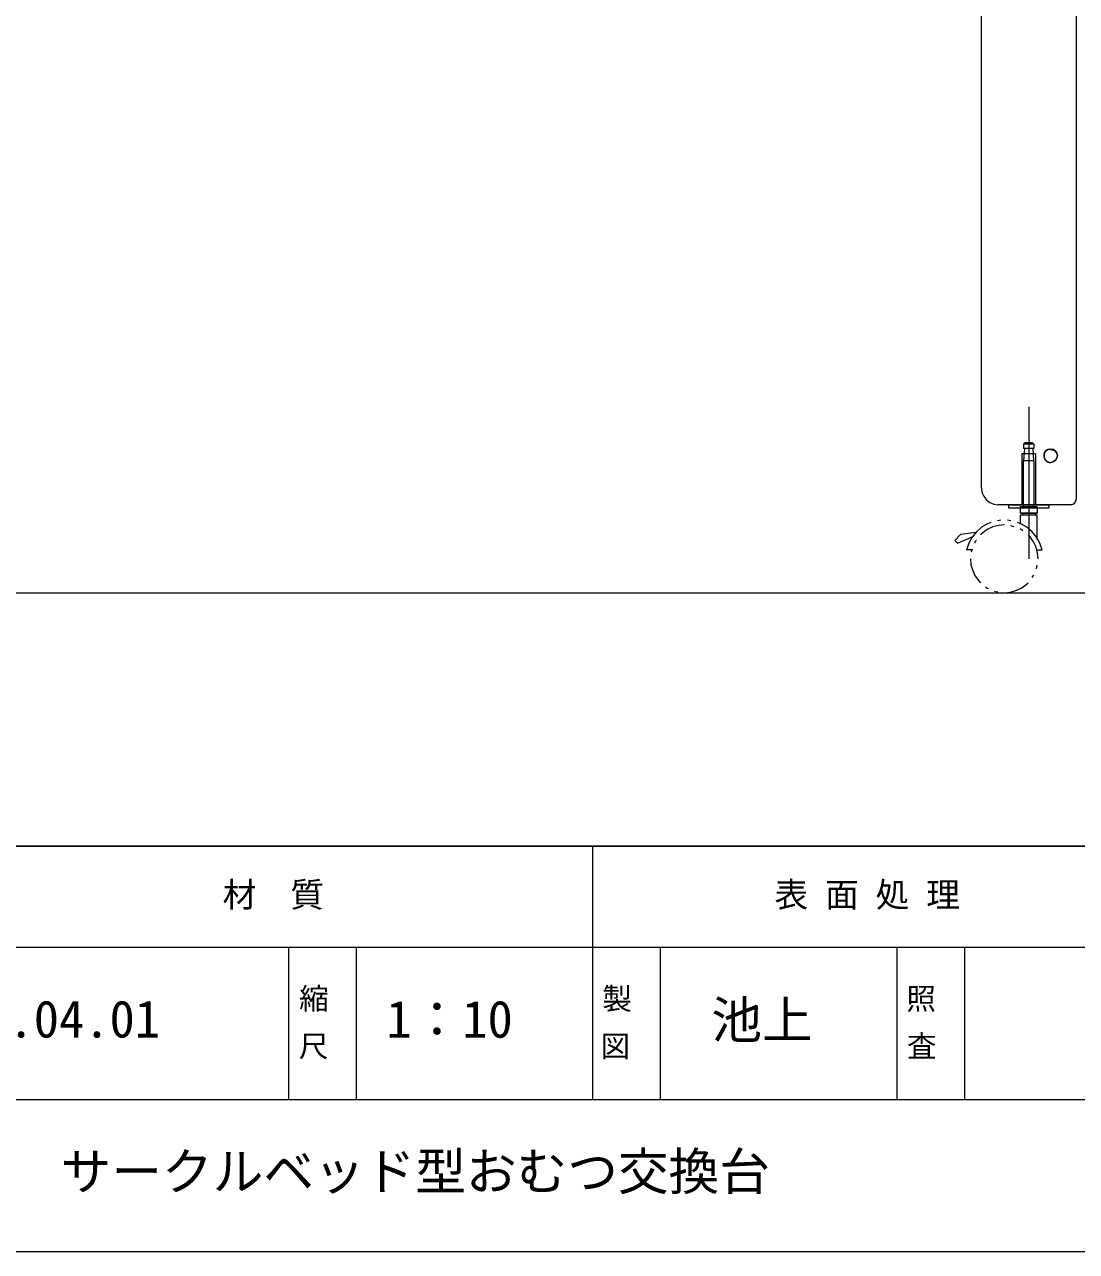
# Model space of a CAD drawing. Units: millimetres on the paper. Extents: x -203 to 203, y -143 to 143.
# Drawn here: x 74.3 to 136.6, y -138 to -65.4 of the extents above; entities that cross this region are included whole.
import ezdxf
from ezdxf.enums import TextEntityAlignment as Align

# ---------------------------------------------------------------- set-up
doc = ezdxf.new("R2010")
doc.units = ezdxf.units.MM
for name, color, linetype, lineweight in [('0-3_DIMENSION_LINES$03_LINES', 7, 'Continuous', 18), ('0-4_WAKU_INVISIBLE', 7, 'Continuous', 18), ('0-5_図面_FORMAT$03_TEXT', 7, 'Continuous', 18), ('0-6_図面_FORMAT$01_WAKU$OUT_LINE', 6, 'Continuous', 18), ('0-7_図面_FORMAT$01_WAKU$SUB_LINE', 7, 'Continuous', 18)]:
    doc.layers.add(name, color=color, linetype=linetype, lineweight=lineweight)
doc.styles.add('ＭＳ ゴシック', font='')
doc.styles.get('ＭＳ ゴシック').set_extended_font_data('MS Gothic')

# ---------------------------------------------------------------- blocks, each defined once
blk = doc.blocks.new('X25')
at = {"layer": '0-5_図面_FORMAT$03_TEXT', "style": 'ＭＳ ゴシック'}
for s, p in [('縮', (1930.602, 865.943)), ('尺', (1930.584, 863.132))]:
    blk.add_text(s, height=1.283, dxfattribs=at).set_placement(p, align=Align.BOTTOM_LEFT)
blk = doc.blocks.new('X26')
at = {"layer": '0-5_図面_FORMAT$03_TEXT', "style": 'ＭＳ ゴシック'}
for s, p in [('製', (1948.549, 865.943)), ('図', (1948.451, 863.132))]:
    blk.add_text(s, height=1.283, dxfattribs=at).set_placement(p, align=Align.BOTTOM_LEFT)
blk = doc.blocks.new('X27')
at = {"layer": '0-5_図面_FORMAT$03_TEXT', "style": 'ＭＳ ゴシック'}
for s, p in [('照', (1966.558, 865.943)), ('査', (1966.593, 863.132))]:
    blk.add_text(s, height=1.283, dxfattribs=at).set_placement(p, align=Align.BOTTOM_LEFT)

msp = doc.modelspace()

# ---------------------------------------------------------------- linework, layer by layer
at = {"layer": '0-3_DIMENSION_LINES$03_LINES'}
for p, q in [((131, -92.794), (131, -11.864)), ((136.604, -11.864), (136.604, -93.488)), ((133.802, -88), (133.802, -97)), ((133.404, -90.779), (133.404, -93.793)), ((134.2, -90.779), (133.404, -90.779)), ((133.497, -90.196), (133.599, -90.094)), ((134.107, -90.196), (133.497, -90.196)), ((133.497, -90.196), (133.497, -90.45)), ((134.107, -90.45), (133.497, -90.45)), ((133.548, -90.45), (133.497, -91.195)), ((133.599, -90.094), (134.005, -90.094)), ((134.005, -90.094), (134.107, -90.196)), ((134.107, -91.195), (134.056, -90.45)), ((134.107, -90.196), (134.107, -90.45)), ((134.2, -90.779), (134.2, -93.793)), ((134.725, -90.728), (134.708, -90.881)), ((134.725, -90.728), (134.708, -90.881)), ((134.718, -90.81), (134.719, -90.796)), ((134.719, -90.796), (134.721, -90.782)), ((134.721, -90.782), (134.723, -90.769)), ((134.723, -90.769), (134.725, -90.756)), ((134.809, -90.61), (134.725, -90.728)), ((134.809, -90.61), (134.725, -90.728)), ((134.725, -90.756), (134.728, -90.742)), ((134.728, -90.742), (134.731, -90.729)), ((134.731, -90.729), (134.735, -90.717)), ((134.735, -90.717), (134.739, -90.704)), ((134.739, -90.704), (134.741, -90.698)), ((134.741, -90.698), (134.743, -90.692)), ((134.743, -90.692), (134.745, -90.686)), ((134.745, -90.686), (134.748, -90.68)), ((134.748, -90.68), (134.75, -90.674)), ((134.75, -90.674), (134.753, -90.668)), ((134.753, -90.668), (134.756, -90.662)), ((134.756, -90.662), (134.758, -90.656)), ((134.758, -90.656), (134.761, -90.651)), ((134.761, -90.651), (134.764, -90.645)), ((134.764, -90.645), (134.768, -90.639)), ((134.768, -90.639), (134.771, -90.634)), ((134.771, -90.634), (134.774, -90.629)), ((134.774, -90.629), (134.778, -90.623)), ((134.778, -90.623), (134.781, -90.618)), ((134.781, -90.618), (134.785, -90.613)), ((134.785, -90.613), (134.789, -90.608)), ((134.789, -90.608), (134.793, -90.603)), ((134.793, -90.603), (134.797, -90.598)), ((134.797, -90.598), (134.801, -90.593)), ((134.801, -90.593), (134.805, -90.589)), ((134.805, -90.589), (134.809, -90.584)), ((134.945, -90.525), (134.809, -90.61)), ((134.945, -90.525), (134.809, -90.61)), ((134.809, -90.584), (134.814, -90.58)), ((134.814, -90.58), (134.818, -90.575)), ((134.818, -90.575), (134.823, -90.571)), ((134.823, -90.571), (134.828, -90.567)), ((134.828, -90.567), (134.833, -90.563)), ((134.833, -90.563), (134.838, -90.559)), ((134.838, -90.559), (134.843, -90.555)), ((134.843, -90.555), (134.848, -90.552)), ((134.848, -90.552), (134.854, -90.548)), ((134.854, -90.548), (134.859, -90.544)), ((134.859, -90.544), (134.865, -90.541)), ((134.865, -90.541), (134.87, -90.538)), ((134.87, -90.538), (134.876, -90.535)), ((134.876, -90.535), (134.882, -90.532)), ((134.882, -90.532), (134.888, -90.529)), ((134.888, -90.529), (134.894, -90.526)), ((134.894, -90.526), (134.9, -90.524)), ((134.9, -90.524), (134.907, -90.521)), ((134.907, -90.521), (134.913, -90.519)), ((134.913, -90.519), (134.92, -90.517)), ((134.92, -90.517), (134.927, -90.515)), ((134.927, -90.515), (134.934, -90.513)), ((134.934, -90.513), (134.941, -90.511)), ((134.941, -90.511), (134.948, -90.509)), ((135.097, -90.491), (134.945, -90.525)), ((135.097, -90.491), (134.945, -90.525)), ((134.948, -90.509), (134.955, -90.508)), ((134.955, -90.508), (134.962, -90.506)), ((134.962, -90.506), (134.97, -90.505)), ((134.97, -90.505), (134.977, -90.504)), ((134.977, -90.504), (134.985, -90.503)), ((134.985, -90.503), (134.993, -90.503)), ((134.993, -90.503), (135.001, -90.502)), ((135.001, -90.502), (135.009, -90.502)), ((135.009, -90.502), (135.017, -90.501)), ((135.017, -90.501), (135.025, -90.501)), ((135.025, -90.501), (135.034, -90.501)), ((135.034, -90.501), (135.042, -90.502)), ((135.042, -90.502), (135.051, -90.502)), ((135.051, -90.502), (135.06, -90.503)), ((135.06, -90.503), (135.069, -90.503)), ((135.069, -90.503), (135.078, -90.504)), ((135.078, -90.504), (135.096, -90.507)), ((135.096, -90.507), (135.116, -90.51)), ((135.25, -90.525), (135.097, -90.491)), ((135.25, -90.525), (135.097, -90.491)), ((135.116, -90.51), (135.135, -90.514)), ((135.135, -90.514), (135.155, -90.518)), ((135.155, -90.518), (135.176, -90.524)), ((135.176, -90.524), (135.197, -90.53)), ((135.197, -90.53), (135.219, -90.537)), ((135.219, -90.537), (135.241, -90.545)), ((135.241, -90.545), (135.263, -90.553)), ((135.385, -90.61), (135.25, -90.525)), ((135.385, -90.61), (135.25, -90.525)), ((135.263, -90.553), (135.287, -90.563)), ((135.287, -90.563), (135.31, -90.573)), ((135.31, -90.573), (135.335, -90.585)), ((135.335, -90.585), (135.36, -90.597)), ((135.36, -90.597), (135.385, -90.61)), ((135.47, -90.728), (135.385, -90.61)), ((135.504, -90.881), (135.47, -90.728)), ((135.47, -90.728), (135.504, -90.881)), ((135.504, -90.881), (135.47, -90.728)), ((133.497, -93.87), (133.497, -91.195)), ((134.107, -91.195), (133.497, -91.195)), ((134.107, -91.195), (134.107, -93.87)), ((134.708, -90.881), (134.725, -91.033)), ((134.708, -90.881), (134.725, -91.033)), ((134.717, -90.823), (134.718, -90.81)), ((134.717, -90.837), (134.717, -90.823)), ((134.717, -90.851), (134.717, -90.837)), ((134.717, -90.865), (134.717, -90.851)), ((134.718, -90.879), (134.717, -90.865)), ((134.719, -90.894), (134.718, -90.879)), ((134.72, -90.908), (134.719, -90.894)), ((134.722, -90.922), (134.72, -90.908)), ((134.724, -90.936), (134.722, -90.922)), ((134.726, -90.95), (134.724, -90.936)), ((134.725, -91.033), (134.809, -91.169)), ((134.725, -91.033), (134.809, -91.169)), ((134.729, -90.964), (134.726, -90.95)), ((134.732, -90.978), (134.729, -90.964)), ((134.736, -90.992), (134.732, -90.978)), ((134.739, -91.005), (134.736, -90.992)), ((134.743, -91.019), (134.739, -91.005)), ((134.748, -91.032), (134.743, -91.019)), ((134.753, -91.046), (134.748, -91.032)), ((134.758, -91.059), (134.753, -91.046)), ((134.763, -91.072), (134.758, -91.059)), ((134.769, -91.085), (134.763, -91.072)), ((134.775, -91.097), (134.769, -91.085)), ((134.781, -91.11), (134.775, -91.097)), ((134.788, -91.122), (134.781, -91.11)), ((134.795, -91.134), (134.788, -91.122)), ((134.802, -91.145), (134.795, -91.134)), ((134.81, -91.156), (134.802, -91.145)), ((134.809, -91.169), (134.945, -91.253)), ((134.809, -91.169), (134.945, -91.253)), ((134.817, -91.167), (134.81, -91.156)), ((134.826, -91.178), (134.817, -91.167)), ((134.834, -91.189), (134.826, -91.178)), ((134.843, -91.199), (134.834, -91.189)), ((134.852, -91.208), (134.843, -91.199)), ((134.856, -91.213), (134.852, -91.208)), ((134.861, -91.217), (134.856, -91.213)), ((134.865, -91.222), (134.861, -91.217)), ((134.87, -91.226), (134.865, -91.222)), ((134.875, -91.23), (134.87, -91.226)), ((134.88, -91.235), (134.875, -91.23)), ((134.885, -91.239), (134.88, -91.235)), ((134.89, -91.243), (134.885, -91.239)), ((134.895, -91.247), (134.89, -91.243)), ((134.9, -91.25), (134.895, -91.247)), ((134.906, -91.254), (134.9, -91.25)), ((134.911, -91.257), (134.906, -91.254)), ((134.916, -91.261), (134.911, -91.257)), ((134.922, -91.264), (134.916, -91.261)), ((134.927, -91.267), (134.922, -91.264)), ((134.933, -91.27), (134.927, -91.267)), ((134.938, -91.273), (134.933, -91.27)), ((134.944, -91.276), (134.938, -91.273)), ((134.95, -91.278), (134.944, -91.276)), ((134.945, -91.253), (135.097, -91.287)), ((134.945, -91.253), (135.097, -91.287)), ((134.956, -91.281), (134.95, -91.278)), ((134.961, -91.283), (134.956, -91.281)), ((134.967, -91.285), (134.961, -91.283)), ((134.973, -91.288), (134.967, -91.285)), ((134.979, -91.289), (134.973, -91.288)), ((134.986, -91.291), (134.979, -91.289)), ((134.992, -91.293), (134.986, -91.291)), ((134.998, -91.294), (134.992, -91.293)), ((135.004, -91.296), (134.998, -91.294)), ((135.011, -91.297), (135.004, -91.296)), ((135.017, -91.298), (135.011, -91.297)), ((135.023, -91.299), (135.017, -91.298)), ((135.03, -91.3), (135.023, -91.299)), ((135.036, -91.3), (135.03, -91.3)), ((135.043, -91.301), (135.036, -91.3)), ((135.05, -91.301), (135.043, -91.301)), ((135.056, -91.301), (135.05, -91.301)), ((135.063, -91.301), (135.056, -91.301)), ((135.07, -91.301), (135.063, -91.301)), ((135.077, -91.3), (135.07, -91.301)), ((135.084, -91.3), (135.077, -91.3)), ((135.091, -91.299), (135.084, -91.3)), ((135.098, -91.298), (135.091, -91.299)), ((135.097, -91.287), (135.25, -91.253)), ((135.097, -91.287), (135.25, -91.253)), ((135.105, -91.297), (135.098, -91.298)), ((135.112, -91.296), (135.105, -91.297)), ((135.119, -91.294), (135.112, -91.296)), ((135.126, -91.293), (135.119, -91.294)), ((135.134, -91.291), (135.126, -91.293)), ((135.141, -91.289), (135.134, -91.291)), ((135.148, -91.287), (135.141, -91.289)), ((135.156, -91.284), (135.148, -91.287)), ((135.163, -91.282), (135.156, -91.284)), ((135.171, -91.279), (135.163, -91.282)), ((135.178, -91.276), (135.171, -91.279)), ((135.186, -91.273), (135.178, -91.276)), ((135.194, -91.27), (135.186, -91.273)), ((135.201, -91.266), (135.194, -91.27)), ((135.209, -91.262), (135.201, -91.266)), ((135.217, -91.258), (135.209, -91.262)), ((135.225, -91.254), (135.217, -91.258)), ((135.233, -91.25), (135.225, -91.254)), ((135.241, -91.245), (135.233, -91.25)), ((135.249, -91.24), (135.241, -91.245)), ((135.265, -91.23), (135.249, -91.24)), ((135.25, -91.253), (135.385, -91.169)), ((135.25, -91.253), (135.385, -91.169)), ((135.281, -91.219), (135.265, -91.23)), ((135.297, -91.207), (135.281, -91.219)), ((135.314, -91.194), (135.297, -91.207)), ((135.331, -91.18), (135.314, -91.194)), ((135.348, -91.165), (135.331, -91.18)), ((135.365, -91.149), (135.348, -91.165)), ((135.382, -91.132), (135.365, -91.149)), ((135.399, -91.114), (135.382, -91.132)), ((135.385, -91.169), (135.47, -91.033)), ((135.385, -91.169), (135.47, -91.033)), ((135.417, -91.096), (135.399, -91.114)), ((135.434, -91.076), (135.417, -91.096)), ((135.452, -91.055), (135.434, -91.076)), ((135.47, -91.033), (135.452, -91.055)), ((135.47, -91.033), (135.504, -90.881)), ((131, -92.794), (131.034, -93.048)), ((131.034, -93.048), (131.135, -93.285)), ((131.135, -93.285), (131.288, -93.488)), ((131.288, -93.488), (131.508, -93.657)), ((131.508, -93.657), (131.745, -93.759)), ((136.418, -93.759), (136.52, -93.691)), ((136.52, -93.691), (136.57, -93.607)), ((136.57, -93.607), (136.604, -93.488)), ((131.745, -93.759), (131.999, -93.793)), ((136.299, -93.793), (131.999, -93.793)), ((132.608, -93.793), (132.608, -93.979)), ((132.608, -93.793), (134.996, -93.793)), ((132.608, -93.979), (134.996, -93.979)), ((133.311, -93.887), (134.293, -93.887)), ((133.311, -93.938), (133.311, -93.887)), ((133.311, -94.293), (133.311, -93.938)), ((133.311, -94.293), (134.31, -94.293)), ((134.31, -94.293), (133.311, -94.293)), ((133.311, -94.395), (134.31, -94.395)), ((133.311, -94.92), (133.311, -94.395)), ((133.447, -94.293), (133.447, -94.395)), ((133.48, -93.887), (133.497, -93.887)), ((133.497, -93.887), (133.497, -93.87)), ((134.107, -93.87), (134.107, -93.887)), ((134.107, -93.887), (134.124, -93.887)), ((134.175, -94.293), (134.175, -94.395)), ((134.31, -93.938), (134.293, -93.887)), ((134.31, -93.938), (134.31, -94.293)), ((134.31, -95.851), (134.31, -94.395)), ((134.996, -93.793), (134.996, -93.979)), ((136.299, -93.793), (136.418, -93.759)), ((131.008, -95.123), (130.704, -95.394)), ((131.364, -94.92), (131.008, -95.123)), ((131.669, -95.106), (131.347, -95.258)), ((131.567, -94.835), (131.364, -94.92)), ((132.007, -95.021), (131.669, -95.106)), ((132.16, -94.7), (131.957, -94.733)), ((132.363, -94.987), (132.007, -95.021)), ((132.752, -94.733), (132.549, -94.7)), ((132.939, -95.089), (132.752, -95.038)), ((133.345, -94.92), (133.142, -94.835)), ((133.7, -95.123), (133.345, -94.92)), ((134.005, -95.394), (133.7, -95.123)), ((129.434, -95.902), (129.756, -95.546)), ((129.586, -96.054), (130.551, -95.648)), ((130.687, -95.428), (129.756, -95.546)), ((130.45, -95.715), (130.247, -96.071)), ((130.704, -95.394), (130.45, -95.715)), ((130.704, -95.885), (130.619, -95.986)), ((131.076, -95.461), (130.941, -95.58)), ((131.347, -95.258), (131.076, -95.461)), ((133.362, -95.258), (133.294, -95.224)), ((133.463, -95.343), (133.362, -95.258)), ((133.887, -95.698), (133.768, -95.58)), ((134.09, -95.986), (133.887, -95.698)), ((134.259, -95.715), (134.005, -95.394)), ((134.462, -96.071), (134.259, -95.715)), ((129.586, -96.054), (129.434, -95.902)), ((130.247, -96.071), (130.111, -96.46)), ((130.433, -96.46), (130.111, -96.46)), ((130.45, -96.41), (130.399, -96.596)), ((130.619, -95.986), (130.602, -96.054)), ((134.242, -96.308), (134.09, -95.986)), ((134.327, -96.647), (134.242, -96.308)), ((134.276, -96.46), (134.598, -96.46)), ((134.598, -96.46), (134.462, -96.071)), ((130.348, -96.985), (130.382, -97.341)), ((130.382, -97.341), (130.484, -97.679)), ((134.361, -96.985), (134.327, -96.647)), ((134.361, -96.985), (134.361, -96.968)), ((130.484, -97.679), (130.619, -97.984)), ((130.619, -97.984), (130.822, -98.272)), ((134.005, -98.103), (134.09, -97.984)), ((134.09, -97.984), (134.107, -97.933)), ((134.259, -97.578), (134.31, -97.375)), ((130.822, -98.272), (130.941, -98.407)), ((131.245, -98.644), (131.347, -98.729)), ((131.347, -98.729), (131.415, -98.746)), ((133.04, -98.865), (133.362, -98.729)), ((133.362, -98.729), (133.633, -98.526)), ((133.633, -98.526), (133.768, -98.407)), ((-184, -99), (191, -99)), ((131.77, -98.898), (131.974, -98.949)), ((132.363, -99), (132.702, -98.966)), ((132.702, -98.966), (133.04, -98.865))]:
    msp.add_line(p, q, dxfattribs=at)
for points in [[(135.385, -90.61), (135.47, -90.728), (135.385, -90.61)], [(135.504, -90.881), (135.47, -91.033), (135.504, -90.881)]]:
    msp.add_lwpolyline(points, dxfattribs=at)
at = {"layer": '0-4_WAKU_INVISIBLE'}
for p, q in [((-198, -114), (198, -114)), ((-198, -138), (198, -138))]:
    msp.add_line(p, q, dxfattribs=at)
at = {"layer": '0-6_図面_FORMAT$01_WAKU$OUT_LINE'}
for p, q in [((198, -114), (-198, -114)), ((198, -120), (-78, -120))]:
    msp.add_line(p, q, dxfattribs=at)
msp.add_lwpolyline([(-198, -138), (198, -138), (198, 138), (-198, 138)], close=True, dxfattribs=at)
at = {"layer": '0-7_図面_FORMAT$01_WAKU$SUB_LINE'}
for p, q in [((108, -129), (108, -114)), ((90, -129), (90, -120)), ((94, -129), (94, -120)), ((112, -129), (112, -120)), ((126, -120), (126, -129)), ((130, -120), (130, -129)), ((12, -129), (144, -129))]:
    msp.add_line(p, q, dxfattribs=at)

# ---------------------------------------------------------------- block references
at = {"layer": '0-5_図面_FORMAT$03_TEXT'}
for name in ['X25', 'X26', 'X27']:
    msp.add_blockref(name, (-1840, -990), dxfattribs=at)

# ---------------------------------------------------------------- texts
at = {"layer": '0-5_図面_FORMAT$03_TEXT', "style": 'ＭＳ ゴシック'}
for s, height, p in [('材\u3000質', 1.466, (86.077, -118.047)), ('表 面 処 理', 1.466, (118.743, -118.047)), ('2024.04.01', 2.199, (67.409, -125.994)), ('1：10', 2.199, (95.767, -126.002)), ('池上', 2.199, (115.01, -126.046)), ('サークルベッド型おむつ交換台', 2.199, (76.486, -135.02))]:
    msp.add_text(s, height=height, dxfattribs=at).set_placement(p, align=Align.BOTTOM_LEFT)

doc.saveas('drawing.dxf')
